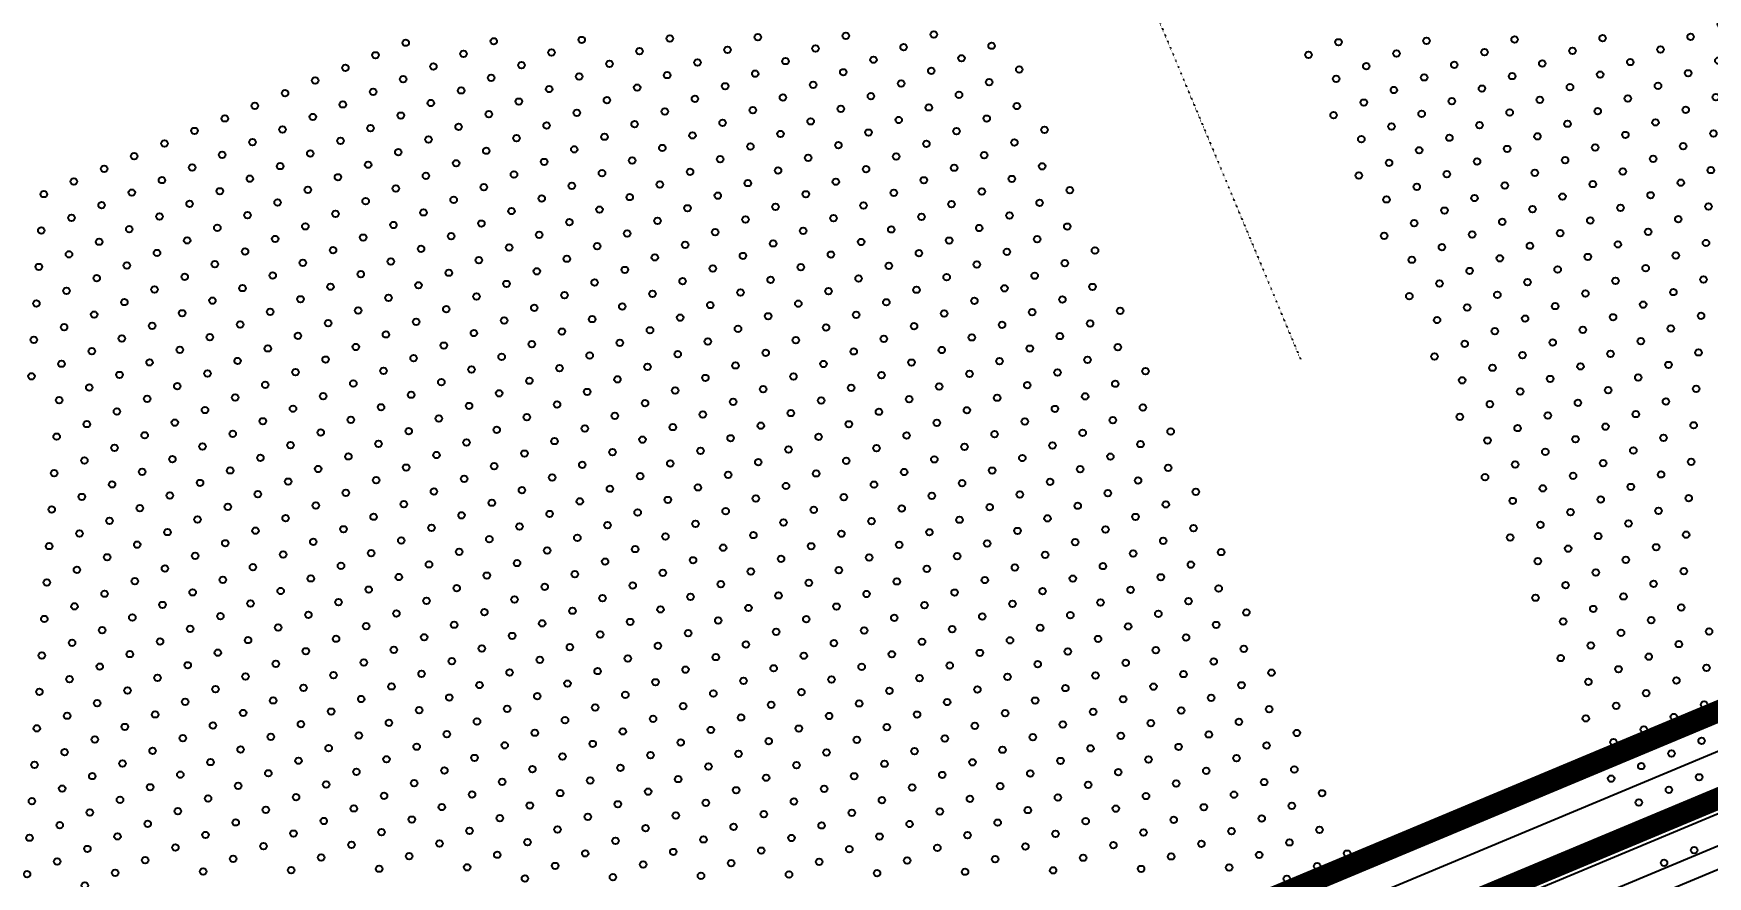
# Model space of a CAD drawing. Header units: millimetres. Extents: x 712803 to 922331, y -1382701 to -1225629.
# Drawn here: x 785810 to 787346, y -1316166 to -1315392 of the extents above; entities that cross this region are included whole.
import ezdxf

# ---------------------------------------------------------------- set-up
doc = ezdxf.new("R2010")
doc.units = ezdxf.units.MM
doc.header["$LTSCALE"] = 10
doc.header["$MEASUREMENT"] = 0
doc.linetypes.add('ACAD_ISO05W100', pattern=[33, 24, -3, 0, -3, 0, -3])
doc.linetypes.add('ACAD_ISO07W100', pattern=[3, 0, -3])
for name, color, linetype in [('I—平顶—分格线', 8, 'Continuous'), ('I—平顶—消防设施', 10, 'Continuous'), ('I—平顶—设备定位尺寸标注', 232, 'Continuous'), ('I—平顶—造型', 122, 'Continuous'), ('I—装饰—尺寸标注', 232, 'Continuous')]:
    doc.layers.add(name, color=color, linetype=linetype)
doc.styles.add('ARIAL', font='arial.ttf')
doc.dimstyles.new('XD30', dxfattribs={"dimscale": 30, "dimtxt": 2.5, "dimasz": 1, "dimexe": 1, "dimexo": 1, "dimgap": 0.8, "dimtad": 1, "dimdec": 0, "dimrnd": 5, "dimdsep": 46, "dimtxsty": 'ARIAL', "dimblk1": 'ARCHTICK', "dimblk2": 'ARCHTICK', "dimsah": 1, "dimcen": -0.9, "dimdle": 1, "dimclrd": 256, "dimclre": 256, "dimclrt": 40, "dimaunit": 1, "dimadec": 0, "dimazin": 0, "dimtfac": 0.35, "dimtdec": 0, "dimtix": 1, "dimtmove": 2, "dimatfit": 3, "dimldrblk": 'ARCHTICK', "dimfxl": 0, "dimtvp": 0.8, "dimtolj": 1, "dimtzin": 0, "dimarcsym": 0})

# ---------------------------------------------------------------- blocks, each defined once
blk = doc.blocks.new('_ArchTick')
at = {"color": 0, "linetype": 'ByBlock', "const_width": 0.15}
blk.add_lwpolyline([(-0.5, -0.5), (0.5, 0.5)], dxfattribs=at)
blk = doc.blocks.new('*D1586')
at = {"layer": 'Defpoints', "color": 0, "ltscale": 50, "transparency": 16777216}
for p in [(712802.6, -1325596.1, 277.1), (794966.1, -1327810.6, 276.8), (794557.8, -1327981.3)]:
    blk.add_point(p, dxfattribs=at)
at = {"layer": 'I—装饰—尺寸标注', "lineweight": -2, "ltscale": 50, "transparency": 16777216}
for p, q in [((781534.8, -1296829.9), (794569.3, -1328009)), ((781408, -1296915.4), (781574.1, -1296846)), ((794673.4, -1327932.9), (794530.1, -1327992.9))]:
    blk.add_line(p, q, dxfattribs=at)
at = {"layer": 'I—装饰—尺寸标注', "lineweight": -2, "ltscale": 50, "transparency": 16777216, "xscale": 30, "yscale": 30, "zscale": 30}
for p, rotation in [((781546.4, -1296857.5), 112.6875065896419), ((794557.8, -1327981.3), 292.6875065896419)]:
    blk.add_blockref('_ArchTick', p, dxfattribs=dict(at, rotation=rotation))
at = {"layer": 'I—装饰—尺寸标注', "color": 40, "ltscale": 50, "transparency": 16777216, "insert": (788109.6, -1312395.4), "char_height": 75, "attachment_point": 5, "rotation": 292.6875, "style": 'ARIAL'}
blk.add_mtext('\\A1;33735', dxfattribs=at)
blk = doc.blocks.new('30-1')
at = {"layer": 'I—平顶—分格线'}
for centre in [(-890, -55.6), (-860, -55.6), (-830, -55.6), (-800, -55.6), (-770, -55.6), (-740, -55.6), (-710, -55.6), (-680, -55.6), (-650, -55.6), (-620, -55.6), (-590, -55.6), (-560, -55.6), (-530, -55.6), (-905, -85.6), (-875, -85.6), (-845, -85.6), (-815, -85.6), (-785, -85.6), (-755, -85.6), (-725, -85.6), (-695, -85.6), (-665, -85.6), (-635, -85.6), (-605, -85.6), (-575, -85.6), (-545, -85.6), (-515, -85.6), (-485, -85.6), (-455, -85.6), (-920, -115.6), (-890, -115.6), (-860, -115.6), (-830, -115.6), (-800, -115.6), (-770, -115.6), (-740, -115.6), (-710, -115.6), (-680, -115.6), (-650, -115.6), (-620, -115.6), (-590, -115.6), (-560, -115.6), (-530, -115.6), (-500, -115.6), (-470, -115.6), (-440, -115.6), (-410, -115.6), (-380, -115.6), (-935, -145.6), (-905, -145.6), (-875, -145.6), (-845, -145.6), (-815, -145.6), (-785, -145.6), (-755, -145.6), (-725, -145.6), (-695, -145.6), (-665, -145.6), (-635, -145.6), (-605, -145.6), (-575, -145.6), (-545, -145.6), (-515, -145.6), (-485, -145.6), (-455, -145.6), (-425, -145.6), (-395, -145.6), (-365, -145.6), (-335, -145.6), (-305, -145.6), (-950, -175.6), (-920, -175.6), (-890, -175.6), (-860, -175.6), (-830, -175.6), (-800, -175.6), (-770, -175.6), (-740, -175.6), (-710, -175.6), (-680, -175.6), (-650, -175.6), (-620, -175.6), (-590, -175.6), (-560, -175.6), (-530, -175.6), (-500, -175.6), (-470, -175.6), (-440, -175.6), (-410, -175.6), (-380, -175.6), (-350, -175.6), (-320, -175.6), (-290, -175.6), (-260, -175.6), (-230, -175.6), (-965, -205.6), (-935, -205.6), (-905, -205.6), (-875, -205.6), (-845, -205.6), (-815, -205.6), (-785, -205.6), (-755, -205.6), (-725, -205.6), (-695, -205.6), (-665, -205.6), (-635, -205.6), (-605, -205.6), (-575, -205.6), (-545, -205.6), (-515, -205.6), (-485, -205.6), (-455, -205.6), (-425, -205.6), (-395, -205.6), (-365, -205.6), (-335, -205.6), (-305, -205.6), (-275, -205.6), (-245, -205.6), (-215, -205.6), (-185, -205.6), (-155, -205.6), (-950, -235.6), (-920, -235.6), (-890, -235.6), (-860, -235.6), (-830, -235.6), (-800, -235.6), (-770, -235.6), (-740, -235.6), (-710, -235.6), (-680, -235.6), (-650, -235.6), (-620, -235.6), (-590, -235.6), (-560, -235.6), (-530, -235.6), (-500, -235.6), (-470, -235.6), (-440, -235.6), (-410, -235.6), (-380, -235.6), (-350, -235.6), (-320, -235.6), (-290, -235.6), (-260, -235.6), (-230, -235.6), (-200, -235.6), (-170, -235.6), (-140, -235.6), (-110, -235.6), (-80, -235.6), (-965, -265.6), (-935, -265.6), (-905, -265.6), (-875, -265.6), (-845, -265.6), (-815, -265.6), (-785, -265.6), (-755, -265.6), (-725, -265.6), (-695, -265.6), (-665, -265.6), (-635, -265.6), (-605, -265.6), (-575, -265.6), (-545, -265.6), (-515, -265.6), (-485, -265.6), (-455, -265.6), (-425, -265.6), (-395, -265.6), (-365, -265.6), (-335, -265.6), (-305, -265.6), (-275, -265.6), (-245, -265.6), (-215, -265.6), (-185, -265.6), (-155, -265.6), (-125, -265.6), (-95, -265.6), (-65, -265.6), (-35, -265.6), (-980, -295.6), (-950, -295.6), (-920, -295.6), (-890, -295.6), (-860, -295.6), (-830, -295.6), (-800, -295.6), (-770, -295.6), (-740, -295.6), (-710, -295.6), (-680, -295.6), (-650, -295.6), (-620, -295.6), (-590, -295.6), (-560, -295.6), (-530, -295.6), (-500, -295.6), (-470, -295.6), (-440, -295.6), (-410, -295.6), (-380, -295.6), (-350, -295.6), (-320, -295.6), (-290, -295.6), (-260, -295.6), (-230, -295.6), (-200, -295.6), (-170, -295.6), (-140, -295.6), (-110, -295.6), (-80, -295.6), (-50, -295.6), (-20, -295.6), (-995, -325.6), (-965, -325.6), (-935, -325.6), (-905, -325.6), (-875, -325.6), (-845, -325.6), (-815, -325.6), (-785, -325.6), (-755, -325.6), (-725, -325.6), (-695, -325.6), (-665, -325.6), (-635, -325.6), (-605, -325.6), (-575, -325.6), (-545, -325.6), (-515, -325.6), (-485, -325.6), (-455, -325.6), (-425, -325.6), (-395, -325.6), (-365, -325.6), (-335, -325.6), (-305, -325.6), (-275, -325.6), (-245, -325.6), (-215, -325.6), (-185, -325.6), (-155, -325.6), (-125, -325.6), (-95, -325.6), (-65, -325.6), (-35, -325.6), (-1010, -355.6), (-980, -355.6), (-950, -355.6), (-920, -355.6), (-890, -355.6), (-860, -355.6), (-830, -355.6), (-800, -355.6), (-770, -355.6), (-740, -355.6), (-710, -355.6), (-680, -355.6), (-650, -355.6), (-620, -355.6), (-590, -355.6), (-560, -355.6), (-530, -355.6), (-500, -355.6), (-470, -355.6), (-440, -355.6), (-410, -355.6), (-380, -355.6), (-350, -355.6), (-320, -355.6), (-290, -355.6), (-260, -355.6), (-230, -355.6), (-200, -355.6), (-170, -355.6), (-140, -355.6), (-110, -355.6), (-80, -355.6), (-50, -355.6), (-20, -355.6), (-1385, -385.6), (-1355, -385.6), (-1025, -385.6), (-995, -385.6), (-965, -385.6), (-935, -385.6), (-905, -385.6), (-875, -385.6), (-845, -385.6), (-815, -385.6), (-785, -385.6), (-755, -385.6), (-725, -385.6), (-695, -385.6), (-665, -385.6), (-635, -385.6), (-605, -385.6), (-575, -385.6), (-545, -385.6), (-515, -385.6), (-485, -385.6), (-455, -385.6), (-425, -385.6), (-395, -385.6), (-365, -385.6), (-335, -385.6), (-305, -385.6), (-275, -385.6), (-245, -385.6), (-215, -385.6), (-185, -385.6), (-155, -385.6), (-125, -385.6), (-95, -385.6), (-65, -385.6), (-35, -385.6), (-1370, -415.6), (-1340, -415.6), (-1310, -415.6), (-1280, -415.6), (-1040, -415.6), (-1010, -415.6), (-980, -415.6), (-950, -415.6), (-920, -415.6), (-890, -415.6), (-860, -415.6), (-830, -415.6), (-800, -415.6), (-770, -415.6), (-740, -415.6), (-710, -415.6), (-680, -415.6), (-650, -415.6), (-620, -415.6), (-590, -415.6), (-560, -415.6), (-530, -415.6), (-500, -415.6), (-470, -415.6), (-440, -415.6), (-410, -415.6), (-380, -415.6), (-350, -415.6), (-320, -415.6), (-290, -415.6), (-260, -415.6), (-230, -415.6), (-200, -415.6), (-170, -415.6), (-140, -415.6), (-110, -415.6), (-80, -415.6), (-50, -415.6), (-20, -415.6), (-1385, -445.6), (-1355, -445.6), (-1325, -445.6), (-1295, -445.6), (-1265, -445.6), (-1235, -445.6), (-1205, -445.6), (-1055, -445.6), (-1025, -445.6), (-995, -445.6), (-965, -445.6), (-935, -445.6), (-905, -445.6), (-875, -445.6), (-845, -445.6), (-815, -445.6), (-785, -445.6), (-755, -445.6), (-725, -445.6), (-695, -445.6), (-665, -445.6), (-635, -445.6), (-605, -445.6), (-575, -445.6), (-545, -445.6), (-515, -445.6), (-485, -445.6), (-455, -445.6), (-425, -445.6), (-395, -445.6), (-365, -445.6), (-335, -445.6), (-305, -445.6), (-275, -445.6), (-245, -445.6), (-215, -445.6), (-185, -445.6), (-155, -445.6), (-125, -445.6), (-95, -445.6), (-65, -445.6), (-35, -445.6), (-1370, -475.6), (-1340, -475.6), (-1310, -475.6), (-1280, -475.6), (-1250, -475.6), (-1220, -475.6), (-1190, -475.6), (-1160, -475.6), (-1130, -475.6), (-1070, -475.6), (-1040, -475.6), (-1010, -475.6), (-980, -475.6), (-950, -475.6), (-920, -475.6), (-890, -475.6), (-860, -475.6), (-830, -475.6), (-800, -475.6), (-770, -475.6), (-740, -475.6), (-710, -475.6), (-680, -475.6), (-650, -475.6), (-620, -475.6), (-590, -475.6), (-560, -475.6), (-530, -475.6), (-500, -475.6), (-470, -475.6), (-440, -475.6), (-410, -475.6), (-380, -475.6), (-350, -475.6), (-320, -475.6), (-290, -475.6), (-260, -475.6), (-230, -475.6), (-200, -475.6), (-170, -475.6), (-140, -475.6), (-110, -475.6), (-80, -475.6), (-50, -475.6), (-20, -475.6), (-1385, -505.6), (-1355, -505.6), (-1325, -505.6), (-1295, -505.6), (-1265, -505.6), (-1235, -505.6), (-1205, -505.6), (-1175, -505.6), (-1145, -505.6), (-1115, -505.6), (-1085, -505.6), (-1055, -505.6), (-1025, -505.6), (-995, -505.6), (-965, -505.6), (-935, -505.6), (-905, -505.6), (-875, -505.6), (-845, -505.6), (-815, -505.6), (-785, -505.6), (-755, -505.6), (-725, -505.6), (-695, -505.6), (-665, -505.6), (-635, -505.6), (-605, -505.6), (-575, -505.6), (-545, -505.6), (-515, -505.6), (-485, -505.6), (-455, -505.6), (-425, -505.6), (-395, -505.6), (-365, -505.6), (-335, -505.6), (-305, -505.6), (-275, -505.6), (-245, -505.6), (-215, -505.6), (-185, -505.6), (-155, -505.6), (-125, -505.6), (-95, -505.6), (-65, -505.6), (-35, -505.6), (-1370, -535.6), (-1340, -535.6), (-1310, -535.6), (-1280, -535.6), (-1250, -535.6), (-1220, -535.6), (-1190, -535.6), (-1160, -535.6), (-1130, -535.6), (-1100, -535.6), (-1070, -535.6), (-1040, -535.6), (-1010, -535.6), (-980, -535.6), (-950, -535.6), (-920, -535.6), (-890, -535.6), (-860, -535.6), (-830, -535.6), (-800, -535.6), (-770, -535.6), (-740, -535.6), (-710, -535.6), (-680, -535.6), (-650, -535.6), (-620, -535.6), (-590, -535.6), (-560, -535.6), (-530, -535.6), (-500, -535.6), (-470, -535.6), (-440, -535.6), (-410, -535.6), (-380, -535.6), (-350, -535.6), (-320, -535.6), (-290, -535.6), (-260, -535.6), (-230, -535.6), (-200, -535.6), (-170, -535.6), (-140, -535.6), (-110, -535.6), (-80, -535.6), (-50, -535.6), (-20, -535.6), (-1385, -565.6), (-1355, -565.6), (-1325, -565.6), (-1295, -565.6), (-1265, -565.6), (-1235, -565.6), (-1205, -565.6), (-1175, -565.6), (-1145, -565.6), (-1115, -565.6), (-1085, -565.6), (-1055, -565.6), (-1025, -565.6), (-995, -565.6), (-965, -565.6), (-935, -565.6), (-905, -565.6), (-875, -565.6), (-845, -565.6), (-815, -565.6), (-785, -565.6), (-755, -565.6), (-725, -565.6), (-695, -565.6), (-665, -565.6), (-635, -565.6), (-605, -565.6), (-575, -565.6), (-545, -565.6), (-515, -565.6), (-485, -565.6), (-455, -565.6), (-425, -565.6), (-395, -565.6), (-365, -565.6), (-335, -565.6), (-305, -565.6), (-275, -565.6), (-245, -565.6), (-215, -565.6), (-185, -565.6), (-155, -565.6), (-125, -565.6), (-95, -565.6), (-65, -565.6), (-35, -565.6), (-1370, -595.6), (-1340, -595.6), (-1310, -595.6), (-1280, -595.6), (-1250, -595.6), (-1220, -595.6), (-1190, -595.6), (-1160, -595.6), (-1130, -595.6), (-1100, -595.6), (-1070, -595.6), (-1040, -595.6), (-1010, -595.6), (-980, -595.6), (-950, -595.6), (-920, -595.6), (-890, -595.6), (-860, -595.6), (-830, -595.6), (-800, -595.6), (-770, -595.6), (-740, -595.6), (-710, -595.6), (-680, -595.6), (-650, -595.6), (-620, -595.6), (-590, -595.6), (-560, -595.6), (-530, -595.6), (-500, -595.6), (-470, -595.6), (-440, -595.6), (-410, -595.6), (-380, -595.6), (-350, -595.6), (-320, -595.6), (-290, -595.6), (-260, -595.6), (-230, -595.6), (-200, -595.6), (-170, -595.6), (-140, -595.6), (-110, -595.6), (-80, -595.6), (-50, -595.6), (-20, -595.6), (-1385, -625.6), (-1355, -625.6), (-1325, -625.6), (-1295, -625.6), (-1265, -625.6), (-1235, -625.6), (-1205, -625.6), (-1175, -625.6), (-1145, -625.6), (-1115, -625.6), (-1085, -625.6), (-1055, -625.6), (-1025, -625.6), (-995, -625.6), (-965, -625.6), (-935, -625.6), (-905, -625.6), (-875, -625.6), (-845, -625.6), (-815, -625.6), (-785, -625.6), (-755, -625.6), (-725, -625.6), (-695, -625.6), (-665, -625.6), (-635, -625.6), (-605, -625.6), (-575, -625.6), (-545, -625.6), (-515, -625.6), (-485, -625.6), (-455, -625.6), (-425, -625.6), (-395, -625.6), (-365, -625.6), (-335, -625.6), (-305, -625.6), (-275, -625.6), (-245, -625.6), (-215, -625.6), (-185, -625.6), (-155, -625.6), (-125, -625.6), (-95, -625.6), (-65, -625.6), (-35, -625.6), (-1370, -655.6), (-1340, -655.6), (-1310, -655.6), (-1280, -655.6), (-1250, -655.6), (-1220, -655.6), (-1190, -655.6), (-1160, -655.6), (-1130, -655.6), (-1100, -655.6), (-1070, -655.6), (-1040, -655.6), (-1010, -655.6), (-980, -655.6), (-950, -655.6), (-920, -655.6), (-890, -655.6), (-860, -655.6), (-830, -655.6), (-800, -655.6), (-770, -655.6), (-740, -655.6), (-710, -655.6), (-680, -655.6), (-650, -655.6), (-620, -655.6), (-590, -655.6), (-560, -655.6), (-530, -655.6), (-500, -655.6), (-470, -655.6), (-440, -655.6), (-410, -655.6), (-380, -655.6), (-350, -655.6), (-320, -655.6), (-290, -655.6), (-260, -655.6), (-230, -655.6), (-200, -655.6), (-170, -655.6), (-140, -655.6), (-110, -655.6), (-80, -655.6), (-50, -655.6), (-20, -655.6), (-1385, -685.6), (-1355, -685.6), (-1325, -685.6), (-1295, -685.6), (-1265, -685.6), (-1235, -685.6), (-1205, -685.6), (-1175, -685.6), (-1145, -685.6), (-1115, -685.6), (-995, -685.6), (-965, -685.6), (-935, -685.6), (-905, -685.6), (-875, -685.6), (-845, -685.6), (-815, -685.6), (-785, -685.6), (-755, -685.6), (-725, -685.6), (-695, -685.6), (-665, -685.6), (-635, -685.6), (-605, -685.6), (-575, -685.6), (-545, -685.6), (-515, -685.6), (-485, -685.6), (-455, -685.6), (-425, -685.6), (-395, -685.6), (-365, -685.6), (-335, -685.6), (-305, -685.6), (-275, -685.6), (-245, -685.6), (-215, -685.6), (-185, -685.6), (-155, -685.6), (-125, -685.6), (-95, -685.6), (-65, -685.6), (-35, -685.6), (-1370, -715.6), (-1340, -715.6), (-1310, -715.6), (-1280, -715.6), (-1250, -715.6), (-1220, -715.6), (-1190, -715.6), (-1160, -715.6), (-1130, -715.6), (-920, -715.6), (-890, -715.6), (-860, -715.6), (-830, -715.6), (-800, -715.6), (-770, -715.6), (-740, -715.6), (-710, -715.6), (-680, -715.6), (-650, -715.6), (-620, -715.6), (-590, -715.6), (-560, -715.6), (-530, -715.6), (-500, -715.6), (-470, -715.6), (-440, -715.6), (-410, -715.6), (-380, -715.6), (-350, -715.6), (-320, -715.6), (-290, -715.6), (-260, -715.6), (-230, -715.6), (-200, -715.6), (-170, -715.6), (-140, -715.6), (-110, -715.6), (-80, -715.6), (-50, -715.6), (-20, -715.6), (-1385, -745.6), (-1355, -745.6), (-1325, -745.6), (-1295, -745.6), (-1265, -745.6), (-1235, -745.6), (-1205, -745.6), (-1175, -745.6), (-1145, -745.6), (-845, -745.6), (-815, -745.6), (-785, -745.6), (-755, -745.6), (-725, -745.6), (-695, -745.6), (-665, -745.6), (-635, -745.6), (-605, -745.6), (-575, -745.6), (-545, -745.6), (-515, -745.6), (-485, -745.6), (-455, -745.6), (-425, -745.6), (-395, -745.6), (-365, -745.6), (-335, -745.6), (-305, -745.6), (-275, -745.6), (-245, -745.6), (-215, -745.6), (-185, -745.6), (-155, -745.6), (-125, -745.6), (-95, -745.6), (-65, -745.6), (-35, -745.6), (-1370, -775.6), (-1340, -775.6), (-1310, -775.6), (-1280, -775.6), (-1250, -775.6), (-1220, -775.6), (-1190, -775.6), (-1160, -775.6), (-770, -775.6), (-740, -775.6), (-710, -775.6), (-680, -775.6), (-650, -775.6), (-620, -775.6), (-590, -775.6), (-560, -775.6), (-530, -775.6), (-500, -775.6), (-470, -775.6), (-440, -775.6), (-410, -775.6), (-380, -775.6), (-350, -775.6), (-320, -775.6), (-290, -775.6), (-260, -775.6), (-230, -775.6), (-200, -775.6), (-170, -775.6), (-140, -775.6), (-110, -775.6), (-80, -775.6), (-50, -775.6), (-20, -775.6), (-1385, -805.6), (-1355, -805.6), (-1325, -805.6), (-1295, -805.6), (-1265, -805.6), (-1235, -805.6), (-1205, -805.6), (-1175, -805.6), (-725, -805.6), (-695, -805.6), (-665, -805.6), (-635, -805.6), (-605, -805.6), (-575, -805.6), (-545, -805.6), (-515, -805.6), (-485, -805.6), (-455, -805.6), (-425, -805.6), (-395, -805.6), (-365, -805.6), (-335, -805.6), (-305, -805.6), (-275, -805.6), (-245, -805.6), (-215, -805.6), (-185, -805.6), (-155, -805.6), (-125, -805.6), (-95, -805.6), (-65, -805.6), (-35, -805.6), (-1370, -835.6), (-1340, -835.6), (-1310, -835.6), (-1280, -835.6), (-1250, -835.6), (-1220, -835.6), (-1190, -835.6), (-650, -835.6), (-620, -835.6), (-590, -835.6), (-560, -835.6), (-530, -835.6), (-500, -835.6), (-470, -835.6), (-440, -835.6), (-410, -835.6), (-380, -835.6), (-350, -835.6), (-320, -835.6), (-290, -835.6), (-260, -835.6), (-230, -835.6), (-200, -835.6), (-170, -835.6), (-140, -835.6), (-110, -835.6), (-80, -835.6), (-50, -835.6), (-20, -835.6), (-1385, -865.6), (-1355, -865.6), (-1325, -865.6), (-1295, -865.6), (-1265, -865.6), (-1235, -865.6), (-1205, -865.6), (-575, -865.6), (-545, -865.6), (-515, -865.6), (-485, -865.6), (-455, -865.6), (-425, -865.6), (-395, -865.6), (-365, -865.6), (-335, -865.6), (-305, -865.6), (-275, -865.6), (-245, -865.6), (-215, -865.6), (-185, -865.6), (-155, -865.6), (-125, -865.6), (-95, -865.6), (-65, -865.6), (-35, -865.6), (-1370, -895.6), (-1340, -895.6), (-1310, -895.6), (-1280, -895.6), (-1250, -895.6), (-1220, -895.6), (-500, -895.6), (-470, -895.6), (-440, -895.6), (-410, -895.6), (-380, -895.6), (-350, -895.6), (-320, -895.6), (-290, -895.6), (-260, -895.6), (-230, -895.6), (-200, -895.6), (-170, -895.6), (-140, -895.6), (-110, -895.6), (-80, -895.6), (-50, -895.6), (-20, -895.6), (-1385, -925.6), (-1355, -925.6), (-1325, -925.6), (-1295, -925.6), (-1265, -925.6), (-1235, -925.6), (-425, -925.6), (-395, -925.6), (-365, -925.6), (-335, -925.6), (-305, -925.6), (-275, -925.6), (-245, -925.6), (-215, -925.6), (-185, -925.6), (-155, -925.6), (-125, -925.6), (-95, -925.6), (-65, -925.6), (-35, -925.6), (-1370, -955.6), (-1340, -955.6), (-1310, -955.6), (-1280, -955.6), (-1250, -955.6), (-350, -955.6), (-320, -955.6), (-290, -955.6), (-260, -955.6), (-230, -955.6), (-200, -955.6), (-170, -955.6), (-140, -955.6), (-110, -955.6), (-80, -955.6), (-50, -955.6), (-20, -955.6), (-1385, -985.6), (-1355, -985.6), (-1325, -985.6), (-1295, -985.6), (-1265, -985.6), (-275, -985.6), (-245, -985.6), (-215, -985.6), (-185, -985.6), (-155, -985.6), (-125, -985.6), (-95, -985.6), (-65, -985.6), (-35, -985.6), (-1370, -1015.6), (-1340, -1015.6), (-1310, -1015.6), (-1280, -1015.6), (-1250, -1015.6), (-200, -1015.6), (-170, -1015.6), (-140, -1015.6), (-110, -1015.6), (-80, -1015.6), (-50, -1015.6), (-20, -1015.6), (-1385, -1045.6), (-1355, -1045.6), (-1325, -1045.6), (-1295, -1045.6), (-1265, -1045.6), (-125, -1045.6), (-95, -1045.6), (-65, -1045.6), (-35, -1045.6), (-1370, -1075.6), (-1340, -1075.6), (-1310, -1075.6), (-1280, -1075.6), (-80, -1075.6), (-50, -1075.6), (-20, -1075.6), (-1385, -1105.6), (-1355, -1105.6), (-1325, -1105.6), (-1295, -1105.6), (-1370, -1135.6), (-1340, -1135.6), (-1310, -1135.6), (-1385, -1165.6), (-1355, -1165.6), (-1325, -1165.6), (-1370, -1195.6), (-1340, -1195.6)]:
    blk.add_circle(centre, 3, dxfattribs=at)

msp = doc.modelspace()

# ---------------------------------------------------------------- linework, layer by layer
at = {"layer": 'I—平顶—消防设施', "linetype": 'ACAD_ISO05W100', "ltscale": 0.05, "const_width": 20, "elevation": 0}
msp.add_lwpolyline([(791261.1, -1314462), (785854.2, -1316722.6)], dxfattribs=at)
at = {"layer": 'I—平顶—消防设施', "linetype": 'ACAD_ISO05W100', "extrusion": (0.000109945, 4.5974e-05, 1), "const_width": 20, "elevation": 26.2}
msp.add_lwpolyline([(791056.1, -1314467.2), (786000.5, -1316581.6)], dxfattribs=at)
at = {"layer": 'I—平顶—设备定位尺寸标注', "color": 8, "linetype": 'ACAD_ISO07W100', "ltscale": 0.02}
msp.add_lwpolyline([(778884, -1296344.1), (786972.8, -1315691.3)], dxfattribs=at)
at = {"layer": 'I—平顶—造型', "elevation": 0}
msp.add_lwpolyline([(791245.2, -1314425.3), (785838.7, -1316685.7)], dxfattribs=at)
at = {"layer": 'I—平顶—造型'}
for points in [[(791276.1, -1314499.1), (785869.6, -1316759.5)], [(791283.8, -1314517.6), (785877.3, -1316778)]]:
    msp.add_lwpolyline(points, dxfattribs=at)
at = {"layer": 'I—平顶—造型', "extrusion": (0.000109945, 4.5974e-05, 1), "elevation": 26.2}
msp.add_lwpolyline([(791089.6, -1314547.2), (786033.9, -1316661.5)], dxfattribs=at)

# ---------------------------------------------------------------- block references
at = {"layer": 'I—平顶—分格线', "extrusion": (0.000109945, 4.5974e-05, 1), "rotation": 22.69420997310895}
for p in [(788109.1, -1314522, 26.2), (786619.2, -1315145.1, 26.2)]:
    msp.add_blockref('30-1', p, dxfattribs=at)

# ---------------------------------------------------------------- dimensions: what is measured, and where the dimension line sits
at = {"layer": 'I—装饰—尺寸标注', "color": 6, "ltscale": 50}
dim = msp.add_linear_dim(base=(794557.8, -1327981.3, -277.1), p1=(712802.6, -1325596.1), p2=(794966.1, -1327810.6, -0.3), angle=292.6875, dimstyle='XD30', dxfattribs=at)
dim.commit()
dim.dimension.update_dxf_attribs({"geometry": '*D1586', "text_midpoint": (788109.6, -1312395.4, -277.1)})

doc.saveas('drawing.dxf')
